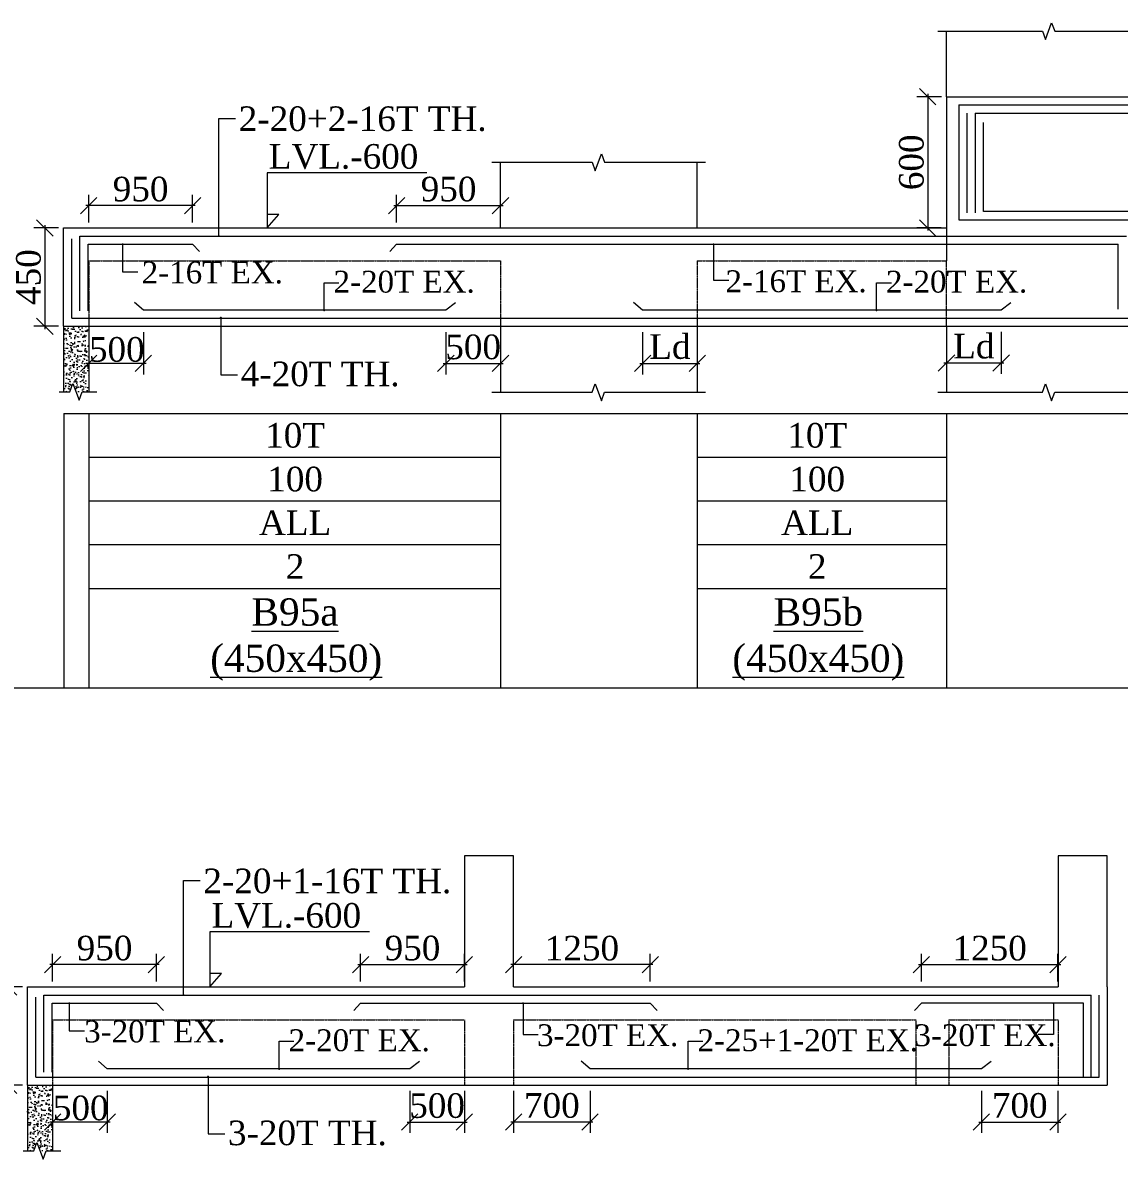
# Model space of a CAD drawing. Header units: millimetres. Extents: x 9781889 to 10654170, y -7832723 to -7608561.
# Drawn here: x 10284095 to 10294126, y -7791987 to -7781590 of the extents above; entities that cross this region are included whole.
import ezdxf
from ezdxf.enums import TextEntityAlignment as Align

# ---------------------------------------------------------------- set-up
doc = ezdxf.new("R2010")
doc.units = ezdxf.units.MM
doc.header["$LTSCALE"] = 10
doc.header["$PDMODE"] = 3
doc.linetypes.add('HIDDEN', pattern=[0.375, 0.25, -0.125])
for name, color, linetype, lineweight in [('LVL', 3, 'Continuous', 0), ('S-CUT OUT LINE', 9, 'Continuous', 0), ('S-DIM L.S.', 7, 'Continuous', 0), ('S-HATCH', 8, 'Continuous', 0), ('S-L.S.SECTION', 5, 'Continuous', 0), ('S-L.S.SLAB LINE', 252, 'HIDDEN', 0), ('S-L.S.STEEL', 1, 'Continuous', 9), ('S-SECTION MARK', 7, 'Continuous', 0), ('S-SHEET', 251, 'Continuous', 0), ('S-TEXT', 7, 'Continuous', 0), ('S-TEXT L.S. BEAM NO.', 30, 'Continuous', 0), ('S-TEXT. L.S.', 7, 'Continuous', 0)]:
    doc.layers.add(name, color=color, linetype=linetype, lineweight=lineweight)
doc.styles.add('135', font='arial.ttf', dxfattribs={"width": 0.8, "height": 135})
doc.styles.get("Standard").update_dxf_attribs({"font": 'arial.ttf'})
doc.styles.add('TEXT', font='times.ttf')
doc.dimstyles.new('75', dxfattribs={"dimtxt": 135, "dimasz": 90, "dimexe": 0.1, "dimexo": 0.03, "dimgap": 0.09, "dimtad": 1, "dimdec": 0, "dimzin": 0, "dimdsep": 46, "dimtxsty": '135', "dimblk": 'ARCHTICK', "dimcen": 0.09, "dimclrd": 256, "dimclre": 256, "dimclrt": 256, "dimadec": 0, "dimazin": 0, "dimtfac": 1, "dimtdec": 0, "dimtofl": 0, "dimtmove": 1, "dimatfit": 3, "dimldrblk": 'DOTSMALL', "dimfxl": 1, "dimtolj": 1, "dimtzin": 0, "dimlwd": -1, "dimlwe": -1, "dimarcsym": 0})
doc.dimstyles.new('SETU_1', dxfattribs={"dimtxt": 200, "dimasz": 150, "dimexe": 100, "dimexo": 50, "dimgap": 35, "dimtad": 1, "dimdec": 0, "dimzin": 0, "dimdsep": 46, "dimtxsty": 'Standard', "dimblk": 'OBLIQUE', "dimcen": 150, "dimdle": 25, "dimclrd": 256, "dimclre": 7, "dimclrt": 256, "dimadec": 0, "dimazin": 0, "dimtfac": 1, "dimtdec": 0, "dimtofl": 0, "dimtmove": 1, "dimatfit": 3, "dimfxl": 1, "dimtolj": 1, "dimtzin": 0, "dimlwd": -1, "dimlwe": 5, "dimarcsym": 1})

# ---------------------------------------------------------------- blocks, each defined once
blk = doc.blocks.new('_ArchTick')
at = {"color": 0, "linetype": 'ByBlock', "const_width": 0.15}
blk.add_lwpolyline([(-0.5, -0.5), (0.5, 0.5)], dxfattribs=at)
blk = doc.blocks.new('_Oblique')
at = {"color": 0, "linetype": 'ByBlock', "lineweight": -2}
blk.add_line((-0.5, -0.5), (0.5, 0.5), dxfattribs=at)
blk = doc.blocks.new('*D732')
at = {"layer": 'Defpoints', "color": 0, "transparency": 16777216}
for p in [(10284698, -7783263), (10284698, -7783467, 0), (10285648, -7783467, 0)]:
    blk.add_point(p, dxfattribs=at)
at = {"layer": 'S-DIM L.S.', "color": 7, "lineweight": 5, "transparency": 16777216}
for p, q in [((10284698, -7783417), (10284698, -7783163)), ((10285648, -7783417), (10285648, -7783163))]:
    blk.add_line(p, q, dxfattribs=at)
at = {"layer": 'S-DIM L.S.', "transparency": 16777216}
blk.add_line((10285673, -7783263), (10284673, -7783263), dxfattribs=at)
at = {"layer": 'S-DIM L.S.', "transparency": 16777216, "xscale": 150, "yscale": 150, "zscale": 150, "rotation": 180}
blk.add_blockref('_Oblique', (10284698, -7783263), dxfattribs=at)
at = {"layer": 'S-DIM L.S.', "transparency": 16777216, "xscale": 150, "yscale": 150, "zscale": 150}
blk.add_blockref('_Oblique', (10285648, -7783263), dxfattribs=at)
at = {"layer": 'S-DIM L.S.', "transparency": 16777216, "insert": (10285173, -7783113), "char_height": 225, "attachment_point": 5, "style": 'TEXT'}
blk.add_mtext('\\A1;950', dxfattribs=at)
blk = doc.blocks.new('*D733')
at = {"layer": 'Defpoints', "color": 0, "transparency": 16777216}
for p in [(10284472, -7783467), (10284297, -7784367), (10284472, -7784367)]:
    blk.add_point(p, dxfattribs=at)
at = {"layer": 'S-DIM L.S.', "color": 7, "lineweight": 5, "transparency": 16777216}
for p, q in [((10284422, -7783467), (10284197, -7783467)), ((10284422, -7784367), (10284197, -7784367))]:
    blk.add_line(p, q, dxfattribs=at)
at = {"layer": 'S-DIM L.S.', "transparency": 16777216}
blk.add_line((10284297, -7783442), (10284297, -7784392), dxfattribs=at)
at = {"layer": 'S-DIM L.S.', "transparency": 16777216, "xscale": 150, "yscale": 150, "zscale": 150}
for p, rotation in [((10284297, -7783467), 90), ((10284297, -7784367), 270)]:
    blk.add_blockref('_Oblique', p, dxfattribs=dict(at, rotation=rotation))
at = {"layer": 'S-DIM L.S.', "transparency": 16777216, "insert": (10284148, -7783917), "char_height": 225, "attachment_point": 5, "rotation": 90, "style": 'TEXT'}
blk.add_mtext('\\A1;450', dxfattribs=at)
blk = doc.blocks.new('*D734')
at = {"layer": 'Defpoints', "color": 0, "transparency": 16777216}
for p in [(10288465, -7783263), (10287515, -7783467, 0), (10288465, -7783467, 0)]:
    blk.add_point(p, dxfattribs=at)
at = {"layer": 'S-DIM L.S.', "color": 7, "lineweight": 5, "transparency": 16777216}
for p, q in [((10287515, -7783417), (10287515, -7783163)), ((10288465, -7783417), (10288465, -7783163))]:
    blk.add_line(p, q, dxfattribs=at)
at = {"layer": 'S-DIM L.S.', "transparency": 16777216}
blk.add_line((10287490, -7783263), (10288490, -7783263), dxfattribs=at)
at = {"layer": 'S-DIM L.S.', "transparency": 16777216, "xscale": 150, "yscale": 150, "zscale": 150, "rotation": 180}
blk.add_blockref('_Oblique', (10287515, -7783263), dxfattribs=at)
at = {"layer": 'S-DIM L.S.', "transparency": 16777216, "xscale": 150, "yscale": 150, "zscale": 150}
blk.add_blockref('_Oblique', (10288465, -7783263), dxfattribs=at)
at = {"layer": 'S-DIM L.S.', "transparency": 16777216, "insert": (10287990, -7783113), "char_height": 225, "attachment_point": 5, "style": 'TEXT'}
blk.add_mtext('\\A1;950', dxfattribs=at)
blk = doc.blocks.new('*D747')
at = {"layer": 'Defpoints', "color": 0, "transparency": 16777216}
for p in [(10284368, -7790206), (10284368, -7790410, 0), (10285318, -7790410, 0)]:
    blk.add_point(p, dxfattribs=at)
at = {"layer": 'S-DIM L.S.', "color": 7, "lineweight": 5, "transparency": 16777216}
for p, q in [((10284368, -7790360), (10284368, -7790106)), ((10285318, -7790360), (10285318, -7790106))]:
    blk.add_line(p, q, dxfattribs=at)
at = {"layer": 'S-DIM L.S.', "transparency": 16777216}
blk.add_line((10285343, -7790206), (10284343, -7790206), dxfattribs=at)
at = {"layer": 'S-DIM L.S.', "transparency": 16777216, "xscale": 150, "yscale": 150, "zscale": 150, "rotation": 180}
blk.add_blockref('_Oblique', (10284368, -7790206), dxfattribs=at)
at = {"layer": 'S-DIM L.S.', "transparency": 16777216, "xscale": 150, "yscale": 150, "zscale": 150}
blk.add_blockref('_Oblique', (10285318, -7790206), dxfattribs=at)
at = {"layer": 'S-DIM L.S.', "transparency": 16777216, "insert": (10284843, -7790056), "char_height": 225, "attachment_point": 5, "style": 'TEXT'}
blk.add_mtext('\\A1;950', dxfattribs=at)
blk = doc.blocks.new('*D748')
at = {"layer": 'Defpoints', "color": 0, "transparency": 16777216}
for p in [(10284142, -7790410), (10283967, -7791310), (10284142, -7791310)]:
    blk.add_point(p, dxfattribs=at)
at = {"layer": 'S-DIM L.S.', "color": 7, "lineweight": 5, "transparency": 16777216}
for p, q in [((10284092, -7790410), (10283867, -7790410)), ((10284092, -7791310), (10283867, -7791310))]:
    blk.add_line(p, q, dxfattribs=at)
at = {"layer": 'S-DIM L.S.', "transparency": 16777216}
blk.add_line((10283967, -7790385), (10283967, -7791335), dxfattribs=at)
at = {"layer": 'S-DIM L.S.', "transparency": 16777216, "xscale": 150, "yscale": 150, "zscale": 150}
for p, rotation in [((10283967, -7790410), 90), ((10283967, -7791310), 270)]:
    blk.add_blockref('_Oblique', p, dxfattribs=dict(at, rotation=rotation))
at = {"layer": 'S-DIM L.S.', "transparency": 16777216, "insert": (10283818, -7790860), "char_height": 225, "attachment_point": 5, "rotation": 90, "style": 'TEXT'}
blk.add_mtext('\\A1;450', dxfattribs=at)
blk = doc.blocks.new('*D749')
at = {"layer": 'Defpoints', "color": 0, "transparency": 16777216}
for p in [(10288135, -7790206), (10287185, -7790410, 0), (10288135, -7790410, 0)]:
    blk.add_point(p, dxfattribs=at)
at = {"layer": 'S-DIM L.S.', "color": 7, "lineweight": 5, "transparency": 16777216}
for p, q in [((10287185, -7790360), (10287185, -7790106)), ((10288135, -7790360), (10288135, -7790106))]:
    blk.add_line(p, q, dxfattribs=at)
at = {"layer": 'S-DIM L.S.', "transparency": 16777216}
blk.add_line((10287160, -7790206), (10288160, -7790206), dxfattribs=at)
at = {"layer": 'S-DIM L.S.', "transparency": 16777216, "xscale": 150, "yscale": 150, "zscale": 150, "rotation": 180}
blk.add_blockref('_Oblique', (10287185, -7790206), dxfattribs=at)
at = {"layer": 'S-DIM L.S.', "transparency": 16777216, "xscale": 150, "yscale": 150, "zscale": 150}
blk.add_blockref('_Oblique', (10288135, -7790206), dxfattribs=at)
at = {"layer": 'S-DIM L.S.', "transparency": 16777216, "insert": (10287660, -7790056), "char_height": 225, "attachment_point": 5, "style": 'TEXT'}
blk.add_mtext('\\A1;950', dxfattribs=at)
blk = doc.blocks.new('*D1672')
at = {"layer": 'Defpoints', "color": 0, "transparency": 16777216}
for p in [(10288585, -7790206), (10288585, -7790410, 0), (10289835, -7790410, 0)]:
    blk.add_point(p, dxfattribs=at)
at = {"layer": 'S-DIM L.S.', "color": 7, "lineweight": 5, "transparency": 16777216}
for p, q in [((10288585, -7790360), (10288585, -7790106)), ((10289835, -7790360), (10289835, -7790106))]:
    blk.add_line(p, q, dxfattribs=at)
at = {"layer": 'S-DIM L.S.', "transparency": 16777216}
blk.add_line((10289860, -7790206), (10288560, -7790206), dxfattribs=at)
at = {"layer": 'S-DIM L.S.', "transparency": 16777216, "xscale": 150, "yscale": 150, "zscale": 150, "rotation": 180}
blk.add_blockref('_Oblique', (10288585, -7790206), dxfattribs=at)
at = {"layer": 'S-DIM L.S.', "transparency": 16777216, "xscale": 150, "yscale": 150, "zscale": 150}
blk.add_blockref('_Oblique', (10289835, -7790206), dxfattribs=at)
at = {"layer": 'S-DIM L.S.', "transparency": 16777216, "insert": (10289210, -7790057), "char_height": 225, "attachment_point": 5, "style": 'TEXT'}
blk.add_mtext('\\A1;1250', dxfattribs=at)
blk = doc.blocks.new('*D1673')
at = {"layer": 'Defpoints', "color": 0, "transparency": 16777216}
for p in [(10293565, -7790206), (10292315, -7790410, 0), (10293565, -7790410, 0)]:
    blk.add_point(p, dxfattribs=at)
at = {"layer": 'S-DIM L.S.', "color": 7, "lineweight": 5, "transparency": 16777216}
for p, q in [((10292315, -7790360), (10292315, -7790106)), ((10293565, -7790360), (10293565, -7790106))]:
    blk.add_line(p, q, dxfattribs=at)
at = {"layer": 'S-DIM L.S.', "transparency": 16777216}
blk.add_line((10292290, -7790206), (10293590, -7790206), dxfattribs=at)
at = {"layer": 'S-DIM L.S.', "transparency": 16777216, "xscale": 150, "yscale": 150, "zscale": 150, "rotation": 180}
blk.add_blockref('_Oblique', (10292315, -7790206), dxfattribs=at)
at = {"layer": 'S-DIM L.S.', "transparency": 16777216, "xscale": 150, "yscale": 150, "zscale": 150}
blk.add_blockref('_Oblique', (10293565, -7790206), dxfattribs=at)
at = {"layer": 'S-DIM L.S.', "transparency": 16777216, "insert": (10292940, -7790057), "char_height": 225, "attachment_point": 5, "style": 'TEXT'}
blk.add_mtext('\\A1;1250', dxfattribs=at)
blk = doc.blocks.new('*D1686')
at = {"layer": 'Defpoints', "color": 0, "transparency": 16777216}
for p in [(10287965, -7784371, 0), (10288465, -7784371, 0), (10288465, -7784707)]:
    blk.add_point(p, dxfattribs=at)
at = {"layer": 'S-DIM L.S.', "color": 7, "lineweight": 5, "transparency": 16777216}
for p, q in [((10287965, -7784421), (10287965, -7784807)), ((10288465, -7784421), (10288465, -7784807))]:
    blk.add_line(p, q, dxfattribs=at)
at = {"layer": 'S-DIM L.S.', "transparency": 16777216}
blk.add_line((10287940, -7784707), (10288490, -7784707), dxfattribs=at)
at = {"layer": 'S-DIM L.S.', "transparency": 16777216, "xscale": 150, "yscale": 150, "zscale": 150, "rotation": 180}
blk.add_blockref('_Oblique', (10287965, -7784707), dxfattribs=at)
at = {"layer": 'S-DIM L.S.', "transparency": 16777216, "xscale": 150, "yscale": 150, "zscale": 150}
blk.add_blockref('_Oblique', (10288465, -7784707), dxfattribs=at)
at = {"layer": 'S-DIM L.S.', "transparency": 16777216, "insert": (10288215, -7784557), "char_height": 225, "attachment_point": 5, "style": 'TEXT'}
blk.add_mtext('\\A1;500', dxfattribs=at)
blk = doc.blocks.new('*D1687')
at = {"layer": 'Defpoints', "color": 0, "transparency": 16777216}
for p in [(10284698, -7784371, 0), (10285198, -7784371, 0), (10284698, -7784707)]:
    blk.add_point(p, dxfattribs=at)
at = {"layer": 'S-DIM L.S.', "color": 7, "lineweight": 5, "transparency": 16777216}
for p, q in [((10284698, -7784421), (10284698, -7784807)), ((10285198, -7784421), (10285198, -7784807))]:
    blk.add_line(p, q, dxfattribs=at)
at = {"layer": 'S-DIM L.S.', "transparency": 16777216}
blk.add_line((10285223, -7784707), (10284673, -7784707), dxfattribs=at)
at = {"layer": 'S-DIM L.S.', "transparency": 16777216, "xscale": 150, "yscale": 150, "zscale": 150, "rotation": 180}
blk.add_blockref('_Oblique', (10284698, -7784707), dxfattribs=at)
at = {"layer": 'S-DIM L.S.', "transparency": 16777216, "xscale": 150, "yscale": 150, "zscale": 150}
blk.add_blockref('_Oblique', (10285198, -7784707), dxfattribs=at)
at = {"layer": 'S-DIM L.S.', "transparency": 16777216, "insert": (10284955, -7784580), "char_height": 225, "attachment_point": 5, "style": 'TEXT'}
blk.add_mtext('\\A1;500', dxfattribs=at)
blk = doc.blocks.new('*D1688')
at = {"layer": 'Defpoints', "color": 0, "transparency": 16777216}
for p in [(10289765, -7784371, 0), (10290265, -7784371, 0), (10290265, -7784707)]:
    blk.add_point(p, dxfattribs=at)
at = {"layer": 'S-DIM L.S.', "color": 7, "lineweight": 5, "transparency": 16777216}
for p, q in [((10289765, -7784421), (10289765, -7784807)), ((10290265, -7784421), (10290265, -7784807))]:
    blk.add_line(p, q, dxfattribs=at)
at = {"layer": 'S-DIM L.S.', "transparency": 16777216}
blk.add_line((10289740, -7784707), (10290290, -7784707), dxfattribs=at)
at = {"layer": 'S-DIM L.S.', "transparency": 16777216, "xscale": 150, "yscale": 150, "zscale": 150, "rotation": 180}
blk.add_blockref('_Oblique', (10289765, -7784707), dxfattribs=at)
at = {"layer": 'S-DIM L.S.', "transparency": 16777216, "xscale": 150, "yscale": 150, "zscale": 150}
blk.add_blockref('_Oblique', (10290265, -7784707), dxfattribs=at)
at = {"layer": 'S-DIM L.S.', "transparency": 16777216, "insert": (10290015, -7784554), "char_height": 225, "attachment_point": 5, "style": 'TEXT'}
blk.add_mtext('\\A1;Ld', dxfattribs=at)
blk = doc.blocks.new('*D1689')
at = {"layer": 'Defpoints', "color": 0, "transparency": 16777216}
for p in [(10292545, -7784367, 0), (10293045, -7784367, 0), (10292545, -7784703)]:
    blk.add_point(p, dxfattribs=at)
at = {"layer": 'S-DIM L.S.', "color": 7, "lineweight": 5, "transparency": 16777216}
for p, q in [((10292545, -7784417), (10292545, -7784803)), ((10293045, -7784417), (10293045, -7784803))]:
    blk.add_line(p, q, dxfattribs=at)
at = {"layer": 'S-DIM L.S.', "transparency": 16777216}
blk.add_line((10293070, -7784703), (10292520, -7784703), dxfattribs=at)
at = {"layer": 'S-DIM L.S.', "transparency": 16777216, "xscale": 150, "yscale": 150, "zscale": 150, "rotation": 180}
blk.add_blockref('_Oblique', (10292545, -7784703), dxfattribs=at)
at = {"layer": 'S-DIM L.S.', "transparency": 16777216, "xscale": 150, "yscale": 150, "zscale": 150}
blk.add_blockref('_Oblique', (10293045, -7784703), dxfattribs=at)
at = {"layer": 'S-DIM L.S.', "transparency": 16777216, "insert": (10292795, -7784550), "char_height": 225, "attachment_point": 5, "style": 'TEXT'}
blk.add_mtext('\\A1;Ld', dxfattribs=at)
blk = doc.blocks.new('*D1690')
at = {"layer": 'Defpoints', "color": 0, "transparency": 16777216}
for p in [(10292865, -7791310, 0), (10293565, -7791310, 0), (10293565, -7791646)]:
    blk.add_point(p, dxfattribs=at)
at = {"layer": 'S-DIM L.S.', "color": 7, "lineweight": 5, "transparency": 16777216}
for p, q in [((10292865, -7791360), (10292865, -7791746)), ((10293565, -7791360), (10293565, -7791746))]:
    blk.add_line(p, q, dxfattribs=at)
at = {"layer": 'S-DIM L.S.', "transparency": 16777216}
blk.add_line((10292840, -7791646), (10293590, -7791646), dxfattribs=at)
at = {"layer": 'S-DIM L.S.', "transparency": 16777216, "xscale": 150, "yscale": 150, "zscale": 150, "rotation": 180}
blk.add_blockref('_Oblique', (10292865, -7791646), dxfattribs=at)
at = {"layer": 'S-DIM L.S.', "transparency": 16777216, "xscale": 150, "yscale": 150, "zscale": 150}
blk.add_blockref('_Oblique', (10293565, -7791646), dxfattribs=at)
at = {"layer": 'S-DIM L.S.', "transparency": 16777216, "insert": (10293215, -7791496), "char_height": 225, "attachment_point": 5, "style": 'TEXT'}
blk.add_mtext('\\A1;700', dxfattribs=at)
blk = doc.blocks.new('*D1691')
at = {"layer": 'Defpoints', "color": 0, "transparency": 16777216}
for p in [(10288585, -7791310, 0), (10289285, -7791310, 0), (10288585, -7791646)]:
    blk.add_point(p, dxfattribs=at)
at = {"layer": 'S-DIM L.S.', "color": 7, "lineweight": 5, "transparency": 16777216}
for p, q in [((10288585, -7791360), (10288585, -7791746)), ((10289285, -7791360), (10289285, -7791746))]:
    blk.add_line(p, q, dxfattribs=at)
at = {"layer": 'S-DIM L.S.', "transparency": 16777216}
blk.add_line((10289310, -7791646), (10288560, -7791646), dxfattribs=at)
at = {"layer": 'S-DIM L.S.', "transparency": 16777216, "xscale": 150, "yscale": 150, "zscale": 150, "rotation": 180}
blk.add_blockref('_Oblique', (10288585, -7791646), dxfattribs=at)
at = {"layer": 'S-DIM L.S.', "transparency": 16777216, "xscale": 150, "yscale": 150, "zscale": 150}
blk.add_blockref('_Oblique', (10289285, -7791646), dxfattribs=at)
at = {"layer": 'S-DIM L.S.', "transparency": 16777216, "insert": (10288935, -7791496), "char_height": 225, "attachment_point": 5, "style": 'TEXT'}
blk.add_mtext('\\A1;700', dxfattribs=at)
blk = doc.blocks.new('*D1692')
at = {"layer": 'Defpoints', "color": 0, "transparency": 16777216}
for p in [(10287635, -7791310, 0), (10288135, -7791310, 0), (10288135, -7791646)]:
    blk.add_point(p, dxfattribs=at)
at = {"layer": 'S-DIM L.S.', "color": 7, "lineweight": 5, "transparency": 16777216}
for p, q in [((10287635, -7791360), (10287635, -7791746)), ((10288135, -7791360), (10288135, -7791746))]:
    blk.add_line(p, q, dxfattribs=at)
at = {"layer": 'S-DIM L.S.', "transparency": 16777216}
blk.add_line((10287610, -7791646), (10288160, -7791646), dxfattribs=at)
at = {"layer": 'S-DIM L.S.', "transparency": 16777216, "xscale": 150, "yscale": 150, "zscale": 150, "rotation": 180}
blk.add_blockref('_Oblique', (10287635, -7791646), dxfattribs=at)
at = {"layer": 'S-DIM L.S.', "transparency": 16777216, "xscale": 150, "yscale": 150, "zscale": 150}
blk.add_blockref('_Oblique', (10288135, -7791646), dxfattribs=at)
at = {"layer": 'S-DIM L.S.', "transparency": 16777216, "insert": (10287885, -7791497), "char_height": 225, "attachment_point": 5, "style": 'TEXT'}
blk.add_mtext('\\A1;500', dxfattribs=at)
blk = doc.blocks.new('*D1693')
at = {"layer": 'Defpoints', "color": 0, "transparency": 16777216}
for p in [(10284368, -7791310, 0), (10284868, -7791310, 0), (10284368, -7791646)]:
    blk.add_point(p, dxfattribs=at)
at = {"layer": 'S-DIM L.S.', "color": 7, "lineweight": 5, "transparency": 16777216}
for p, q in [((10284368, -7791360), (10284368, -7791746)), ((10284868, -7791360), (10284868, -7791746))]:
    blk.add_line(p, q, dxfattribs=at)
at = {"layer": 'S-DIM L.S.', "transparency": 16777216}
blk.add_line((10284893, -7791646), (10284343, -7791646), dxfattribs=at)
at = {"layer": 'S-DIM L.S.', "transparency": 16777216, "xscale": 150, "yscale": 150, "zscale": 150, "rotation": 180}
blk.add_blockref('_Oblique', (10284368, -7791646), dxfattribs=at)
at = {"layer": 'S-DIM L.S.', "transparency": 16777216, "xscale": 150, "yscale": 150, "zscale": 150}
blk.add_blockref('_Oblique', (10284868, -7791646), dxfattribs=at)
at = {"layer": 'S-DIM L.S.', "transparency": 16777216, "insert": (10284625, -7791519), "char_height": 225, "attachment_point": 5, "style": 'TEXT'}
blk.add_mtext('\\A1;500', dxfattribs=at)
blk = doc.blocks.new('*D1694')
at = {"layer": 'Defpoints', "color": 0, "transparency": 16777216}
for p in [(10292549, -7782267), (10292374, -7783467), (10292545, -7783467, 0)]:
    blk.add_point(p, dxfattribs=at)
at = {"layer": 'S-DIM L.S.', "transparency": 16777216}
blk.add_line((10292374, -7782242), (10292374, -7783492), dxfattribs=at)
at = {"layer": 'S-DIM L.S.', "color": 7, "lineweight": 5, "transparency": 16777216}
for p, q in [((10292499, -7782267), (10292274, -7782267)), ((10292495, -7783467), (10292274, -7783467))]:
    blk.add_line(p, q, dxfattribs=at)
at = {"layer": 'S-DIM L.S.', "transparency": 16777216, "xscale": 150, "yscale": 150, "zscale": 150}
for p, rotation in [((10292374, -7782267), 90), ((10292374, -7783467), 270)]:
    blk.add_blockref('_Oblique', p, dxfattribs=dict(at, rotation=rotation))
at = {"layer": 'S-DIM L.S.', "transparency": 16777216, "insert": (10292225, -7782867), "char_height": 225, "attachment_point": 5, "rotation": 90, "style": 'TEXT'}
blk.add_mtext('\\A1;600', dxfattribs=at)

msp = doc.modelspace()

# ---------------------------------------------------------------- hatches: boundary and pattern name
at = {"layer": 'S-HATCH'}
h = msp.add_hatch(dxfattribs=at)
h.set_pattern_fill('AR-CONC', color=256, scale=0.5)
h.set_pattern_definition([(50, (490739.735, -55749.89), (91.0923345, -7.96954277), [9.525, -104.775]), (355, (490739.74, -55749.89), (-17.6217107, 95.5284226), [7.62, -83.8202921]), (100.4514447, (490747.33, -55750.55), (73.47062355, 87.55887596), [8.0950044, -89.0451223]), (46.1842, (490739.74, -55724.49), (135.5395204, -21.021164), [14.2875, -157.1625]), (96.6355576, (490751.03, -55726.24), (118.702067, 123.7130623), [12.1425116, -133.5678041]), (351.1841512, (490739.74, -55724.49), (118.702067, 123.7130623), [11.4299835, -125.729866]), (21, (490752.435, -55730.84), (75.80719563, -51.1325991), [9.525, -104.775]), (326, (490752.44, -55730.84), (30.9010142, 92.09398306), [7.62, -83.82]), (71.451445, (490758.75, -55735.1), (106.70820964, 40.96138444), [8.0950044, -89.0449688]), (37.5, (490739.735, -55749.89), (1.544301625, 42.27751944), [0, -82.804, 0, -85.09, 0, -84.1375]), (7.5, (490739.735, -55749.89), (33.40983126, 50.09028741), [0, -48.514, 0, -80.899, 0, -32.0675]), (327.5, (490711.414, -55749.89), (67.79529758, -2.864372), [0, -31.75, 0, -99.06, 0, -131.445]), (317.5, (490698.714, -55749.89), (74.0645907, 12.71324552), [0, -41.275, 0, -65.786, 0, -93.345])])
h.paths.add_polyline_path([(10284698, -7784967), (10284582.2, -7784967), (10284554.3, -7784890.2), (10284526.3, -7784967), (10284468, -7784967), (10284468, -7784367), (10284698, -7784367)])
h = msp.add_hatch(dxfattribs=at)
h.set_pattern_fill('AR-CONC', color=256, scale=0.5)
h.set_pattern_definition([(50, (490409.95, -62692.76), (91.0923345, -7.96954277), [9.525, -104.775]), (355, (490409.95, -62692.76), (-17.6217107, 95.5284226), [7.62, -83.8202921]), (100.4514447, (490417.54, -62693.43), (73.47062355, 87.55887596), [8.0950044, -89.0451223]), (46.1842, (490409.95, -62667.36), (135.5395204, -21.021164), [14.2875, -157.1625]), (96.6355576, (490421.25, -62669.11), (118.702067, 123.7130623), [12.1425116, -133.5678041]), (351.1841512, (490409.95, -62667.36), (118.702067, 123.7130623), [11.4299835, -125.729866]), (21, (490422.65, -62673.71), (75.80719563, -51.1325991), [9.525, -104.775]), (326, (490422.65, -62673.71), (30.9010142, 92.09398306), [7.62, -83.82]), (71.451445, (490428.97, -62677.97), (106.70820964, 40.96138444), [8.0950044, -89.0449688]), (37.5, (490409.95, -62692.762), (1.544301625, 42.27751944), [0, -82.804, 0, -85.09, 0, -84.1375]), (7.5, (490409.95, -62692.76), (33.40983126, 50.09028741), [0, -48.514, 0, -80.899, 0, -32.0675]), (327.5, (490381.63, -62692.76), (67.79529758, -2.864372), [0, -31.75, 0, -99.06, 0, -131.445]), (317.5, (490368.93, -62692.76), (74.0645907, 12.71324552), [0, -41.275, 0, -65.786, 0, -93.345])])
h.paths.add_polyline_path([(10284368.2, -7791909.9), (10284252.4, -7791909.9), (10284224.5, -7791833), (10284196.5, -7791909.9), (10284138.2, -7791909.9), (10284138.2, -7791309.9), (10284368.2, -7791309.9)])

# ---------------------------------------------------------------- linework, layer by layer
at = {"layer": 'LVL', "linetype": 'Continuous', "elevation": 0}
for points in [[(10287790.7, -7782963.6), (10286329.5, -7782963.6), (10286329.5, -7783467), (10286437.6, -7783344.9), (10286329.5, -7783344.9)], [(10287267.3, -7789906.5), (10285806.1, -7789906.5), (10285806.1, -7790409.9), (10285914.3, -7790287.8), (10285806.1, -7790287.8)]]:
    msp.add_lwpolyline(points, dxfattribs=at)
at = {"layer": 'S-CUT OUT LINE', "color": 5, "elevation": 0}
for points in [[(10292466.8, -7781667), (10293422.9, -7781667), (10293450.9, -7781743.9), (10293506.8, -7781590.2), (10293534.8, -7781667), (10294422, -7781667)], [(10288386.7, -7782867), (10289304.2, -7782867), (10289332.2, -7782943.9), (10289388.1, -7782790.2), (10289416.1, -7782867), (10290340, -7782867)], [(10288386.7, -7784970.8), (10289304.2, -7784970.8), (10289332.2, -7784894), (10289388.1, -7785047.7), (10289416.1, -7784970.8), (10290340, -7784970.8)], [(10292466.8, -7784970.8), (10293422.9, -7784970.8), (10293450.9, -7784894), (10293506.8, -7785047.7), (10293534.8, -7784970.8), (10294420, -7784970.8)]]:
    msp.add_lwpolyline(points, dxfattribs=at)
at = {"layer": 'S-CUT OUT LINE', "color": 1, "elevation": 0}
for points in [[(10284428.6, -7784967), (10284526.3, -7784967), (10284554.3, -7784890.2), (10284610.2, -7785043.9), (10284638.2, -7784967), (10284773, -7784967)], [(10284098.8, -7791909.9), (10284196.5, -7791909.9), (10284224.5, -7791833), (10284280.4, -7791986.7), (10284308.4, -7791909.9), (10284443.2, -7791909.9)]]:
    msp.add_lwpolyline(points, dxfattribs=at)
at = {"layer": 'S-L.S.SECTION'}
for p, q in [((10292545.1, -7782267, 0), (10292545.1, -7781667, 0)), ((10292545.1, -7782267, 0), (10292545.1, -7783467, 0)), ((10292545.1, -7782267, 0), (10306150, -7782267, 0)), ((10288465, -7783467, 0), (10288465, -7782867, 0)), ((10290265, -7783467, 0), (10290265, -7782867, 0)), ((10284468, -7783467, 0), (10292545.1, -7783467, 0)), ((10284468, -7784367, 0), (10284468, -7783467, 0)), ((10284468, -7784367, 0), (10284468, -7783467, 0)), ((10292545.1, -7783467, 0), (10292545.1, -7783767, 0)), ((10284472.1, -7784367, 0), (10294345, -7784367, 0)), ((10288465, -7784370.8, 0), (10288465, -7784970.8, 0)), ((10290265, -7784367, 0), (10290265, -7784970.8, 0)), ((10292545.1, -7784367, 0), (10292545.1, -7784970.8, 0)), ((10284138.2, -7790409.9, 0), (10288135.3, -7790409.9, 0)), ((10284138.2, -7791309.9, 0), (10284138.2, -7790409.9, 0)), ((10284138.2, -7791309.9, 0), (10284138.2, -7790409.9, 0)), ((10288585.3, -7790409.9, 0), (10293565.3, -7790409.9, 0)), ((10294015.3, -7790409.9, 0), (10294015.3, -7791309.9, 0)), ((10284142.3, -7791309.9, 0), (10294015.3, -7791309.9, 0))]:
    msp.add_line(p, q, dxfattribs=at)
at = {"layer": 'S-L.S.SECTION', "color": 1}
for p, q in [((10284468, -7784367, 0), (10284468, -7784967, 0)), ((10284698, -7784367, 0), (10284698, -7784967, 0)), ((10284138.2, -7791309.9, 0), (10284138.2, -7791909.9, 0)), ((10284368.2, -7791309.9, 0), (10284368.2, -7791909.9, 0))]:
    msp.add_line(p, q, dxfattribs=at)
at = {"layer": 'S-L.S.SECTION', "elevation": 0}
for points in [[(10288585.3, -7790409.9), (10288585.3, -7789209.9), (10288135.3, -7789209.9), (10288135.3, -7790409.9)], [(10294015.3, -7790409.9), (10294015.3, -7789209.9), (10293565.3, -7789209.9), (10293565.3, -7790409.9)]]:
    msp.add_lwpolyline(points, dxfattribs=at)
at = {"layer": 'S-L.S.SLAB LINE', "ltscale": 0.3}
for p, q in [((10284698, -7783767, 0), (10288465, -7783767, 0)), ((10284698, -7783767, 0), (10284698, -7784367, 0)), ((10284698, -7783767, 0), (10284698, -7784367, 0)), ((10284698, -7783767, 0), (10284698, -7784367, 0)), ((10288465, -7783767, 0), (10288465, -7784367, 0)), ((10290265.1, -7783767, 0), (10290265.1, -7784367, 0)), ((10290265.1, -7783767, 0), (10292545.1, -7783767, 0)), ((10292545.1, -7784367, 0), (10292545.1, -7783767, 0)), ((10284368.2, -7790709.9, 0), (10288135.2, -7790709.9, 0)), ((10284368.2, -7790709.9, 0), (10284368.2, -7791309.9, 0)), ((10284368.2, -7790709.9, 0), (10284368.2, -7791309.9, 0)), ((10284368.2, -7790709.9, 0), (10284368.2, -7791309.9, 0)), ((10288135.2, -7790709.9, 0), (10288135.2, -7791309.9, 0)), ((10288135.2, -7790709.9, 0), (10288135.2, -7791309.9, 0)), ((10288135.2, -7790709.9, 0), (10288135.2, -7791309.9, 0)), ((10288585.2, -7790709.9, 0), (10288585.2, -7791309.9, 0)), ((10288585.2, -7790709.9, 0), (10288585.2, -7791309.9, 0)), ((10288585.2, -7790709.9, 0), (10288585.2, -7791309.9, 0)), ((10288585.2, -7790709.9, 0), (10292265.2, -7790709.9, 0)), ((10292265.2, -7790709.9, 0), (10292265.2, -7791309.9, 0)), ((10292565.2, -7790709.9, 0), (10292565.2, -7791309.9, 0)), ((10292565.2, -7790709.9, 0), (10293565.2, -7790709.9, 0)), ((10293565.2, -7790709.9, 0), (10293565.2, -7791309.9, 0)), ((10293565.2, -7790709.9, 0), (10293565.2, -7791309.9, 0)), ((10293565.2, -7790709.9, 0), (10293565.2, -7791309.9, 0))]:
    msp.add_line(p, q, dxfattribs=at)
at = {"layer": 'S-L.S.STEEL'}
for p, q in [((10292657.2, -7782342, 0), (10306000, -7782342, 0)), ((10292657.2, -7782342, 0), (10292657.2, -7783392, 0)), ((10292732.2, -7782417, 0), (10292732.2, -7783329, 0)), ((10292807.2, -7782417, 0), (10292807.2, -7783329, 0)), ((10292657.2, -7783392, 0), (10306075, -7783392, 0)), ((10284543, -7784292, 0), (10284543, -7783565.6, 0)), ((10284618, -7783542, 0), (10294191.5, -7783542, 0)), ((10284618, -7784225.9, 0), (10284618, -7783542, 0)), ((10284693, -7784225.9, 0), (10284693, -7783617, 0)), ((10287515, -7783617, 0), (10287451.8, -7783683.9, 0)), ((10294116.5, -7784210.9, 0), (10294116.5, -7783617, 0)), ((10284543, -7784292, 0), (10294266.5, -7784292, 0)), ((10284213.2, -7791234.9, 0), (10284213.2, -7790504.6, 0)), ((10284288.2, -7790484.9, 0), (10293869.7, -7790484.9, 0)), ((10284288.2, -7791190.3, 0), (10284288.2, -7790484.9, 0)), ((10284363.2, -7791190.3, 0), (10284363.2, -7790559.9, 0)), ((10287185.2, -7790559.9, 0), (10287122, -7790626.7, 0)), ((10287185.2, -7790559.9, 0), (10289835.2, -7790559.9, 0)), ((10289835.2, -7790559.9, 0), (10289898.4, -7790626.7, 0)), ((10292315.2, -7790559.9, 0), (10292252, -7790626.7, 0)), ((10293797, -7790559.9, 0), (10292315.2, -7790559.9, 0)), ((10293797, -7791234.9, 0), (10293797, -7790559.9, 0)), ((10293869.7, -7791234.9, 0), (10293869.7, -7790484.9, 0)), ((10293942.5, -7791234.9, 0), (10293942.5, -7790484.6, 0)), ((10284213.2, -7791234.9, 0), (10293942.5, -7791234.9, 0))]:
    msp.add_line(p, q, dxfattribs=at)
at = {"layer": 'S-L.S.STEEL', "elevation": 0}
for points in [[(10305855.2, -7783317), (10292882.6, -7783317), (10292882.6, -7782502.5)], [(10288054.3, -7784152.6), (10287964.8, -7784220.8), (10285198.1, -7784220.8), (10285116.1, -7784150.1)], [(10293134.7, -7784152.6), (10293045.2, -7784220.8), (10289764.9, -7784220.8), (10289682.9, -7784150.1)], [(10287724.6, -7791091.7), (10287635.1, -7791159.9), (10284868.4, -7791159.9), (10284786.4, -7791089.2)], [(10292954.6, -7791091.7), (10292865.1, -7791159.9), (10289285.4, -7791159.9), (10289203.4, -7791089.2)]]:
    msp.add_lwpolyline(points, dxfattribs=at)
at = {"layer": 'S-L.S.STEEL'}
for points in [[(10292807.2, -7782417, 0), (10295696.9, -7782417, 0), (10295760.1, -7782483.9, 0)], [(10284693, -7783617, 0), (10285648, -7783617, 0), (10285711.2, -7783683.9, 0)], [(10287515, -7783617, 0), (10294116.5, -7783617, 0)], [(10284363.2, -7790559.9, 0), (10285318.2, -7790559.9, 0), (10285381.4, -7790626.7, 0)]]:
    msp.add_polyline3d(points, dxfattribs=at)
at = {"layer": 'S-SHEET'}
for p, q in [((10284472.1, -7785164.4), (10284472.1, -7787673.7)), ((10284472.1, -7785164.4), (10306150, -7785164.4, 0)), ((10284698, -7785164.4, 0), (10284698, -7787673.7, 0)), ((10288465, -7785164.4, 0), (10288465, -7787673.7, 0)), ((10290265, -7785164.4, 0), (10290265, -7787673.7, 0)), ((10292545, -7785164.4, 0), (10292545, -7787673.7, 0)), ((10284698, -7785564.4, 0), (10288465, -7785564.4, 0)), ((10290265, -7785564.4, 0), (10292545, -7785564.4, 0)), ((10284698, -7785964.4, 0), (10288465, -7785964.4, 0)), ((10290265, -7785964.4, 0), (10292545, -7785964.4, 0)), ((10284698, -7786364.4, 0), (10288465, -7786364.4, 0)), ((10290265, -7786364.4, 0), (10292545, -7786364.4, 0)), ((10284698, -7786764.4, 0), (10288465, -7786764.4, 0)), ((10290265, -7786764.4, 0), (10292545, -7786764.4, 0)), ((10258805, -7787673.7), (10310139.2, -7787673.7)), ((10284472.1, -7787673.7, 0), (10306150, -7787673.7, 0))]:
    msp.add_line(p, q, dxfattribs=at)

# ---------------------------------------------------------------- texts
at = {"layer": 'LVL', "style": 'TEXT'}
for p in [(10286345.2, -7782925.2, 0), (10285821.9, -7789868, 0)]:
    msp.add_text('LVL.-600', height=225, dxfattribs=at).set_placement(p)
at = {"layer": 'S-TEXT', "linetype": 'ByBlock', "style": 'TEXT'}
for s, p in [('10T', (10286586.1, -7785364.4, 0)), ('10T', (10291362.5, -7785364.4, 0)), ('100', (10286586.1, -7785764.4, 0)), ('100', (10291362.5, -7785764.4, 0)), ('ALL', (10286586.1, -7786164.4, 0)), ('ALL', (10291362.5, -7786164.4, 0)), ('2', (10286586.1, -7786564.4, 0)), ('2', (10291362.5, -7786564.4, 0))]:
    msp.add_text(s, height=225, dxfattribs=at).set_placement(p, align=Align.MIDDLE_CENTER)
at = {"layer": 'S-TEXT L.S. BEAM NO.', "color": 145, "linetype": 'ByBlock', "style": 'TEXT'}
for s, p in [('%%UB95a', (10286187.3, -7787105.1, 0)), ('%%UB95b', (10290963.7, -7787105.1, 0)), ('%%U(450x450)', (10285809.9, -7787528.1, 0)), ('%%U(450x450)', (10290586.2, -7787528.1, 0))]:
    msp.add_text(s, height=250, dxfattribs=at).set_placement(p)
at = {"layer": 'S-TEXT. L.S.', "style": 'TEXT'}
for s, height, p in [('2-20+2-16T TH.', 225, (10286070.3, -7782580.4, 0)), ('2-16T EX.', 200, (10285182.7, -7783974.6, 0)), ('2-20T EX.', 200, (10286937.9, -7784058.8, 0)), ('2-16T EX.', 200, (10290523.3, -7784055, 0)), ('2-20T EX.', 200, (10291991.6, -7784058.8, 0)), ('4-20T TH.', 225, (10286088.6, -7784914.9, 0)), ('2-20+1-16T TH.', 225, (10285746.8, -7789552.8, 0)), ('3-20T EX.', 200, (10284656.8, -7790917.4, 0)), ('3-20T EX.', 200, (10288799.3, -7790951.8, 0)), ('3-20T EX.', 200, (10292252, -7790951.8, 0)), ('2-20T EX.', 200, (10286527, -7790997.9, 0)), ('2-25+1-20T EX.', 200, (10290267.4, -7790997.9, 0)), ('3-20T TH.', 225, (10285971.8, -7791857.7, 0))]:
    msp.add_text(s, height=height, dxfattribs=at).set_placement(p)

# ---------------------------------------------------------------- dimensions: what is measured, and where the dimension line sits
at = {"layer": 'S-DIM L.S.', "color": 7}
for base, p1, p2, picture, middle in [((10292374, -7783467, 0), (10292549.2, -7782267, 0), (10292545.1, -7783467, 0), '*D1694', (10292224.6, -7782867, 0)), ((10284297, -7784367, 0), (10284472.1, -7783467, 0), (10284472.1, -7784367, 0), '*D733', (10284147.5, -7783917, 0)), ((10283967.2, -7791309.9, 0), (10284142.3, -7790409.9, 0), (10284142.3, -7791309.9, 0), '*D748', (10283817.7, -7790859.9, 0))]:
    dim = msp.add_linear_dim(base=base, p1=p1, p2=p2, angle=90, dimstyle='SETU_1', override={"dimtxt": 225, "dimlfac": 0.5, "dimtxsty": 'TEXT'}, dxfattribs=at)
    dim.commit()
    dim.dimension.update_dxf_attribs({"geometry": picture, "text_midpoint": middle})
at = {"layer": 'S-DIM L.S.'}
for base, p1, p2, picture, middle in [((10284698, -7783263.2, 0), (10285648, -7783467, 0), (10284698, -7783467, 0), '*D732', (10285173, -7783113.4, 0)), ((10284368.2, -7790206.1, 0), (10285318.2, -7790409.9, 0), (10284368.2, -7790409.9, 0), '*D747', (10284843.2, -7790056.3, 0)), ((10288585.2, -7790206.1, 0), (10289835.2, -7790409.9, 0), (10288585.2, -7790409.9, 0), '*D1672', (10289210.2, -7790056.6, 0)), ((10288585.2, -7791646, 0), (10289285.4, -7791309.9, 0), (10288585.2, -7791309.9, 0), '*D1691', (10288935.3, -7791496.2, 0))]:
    dim = msp.add_linear_dim(base=base, p1=p1, p2=p2, dimstyle='SETU_1', override={"dimtxt": 225, "dimtxsty": 'TEXT'}, dxfattribs=at)
    dim.commit()
    dim.dimension.update_dxf_attribs({"geometry": picture, "text_midpoint": middle})
for base, p1, p2, picture, middle in [((10288465, -7783263.2, 0), (10287515, -7783467, 0), (10288465, -7783467, 0), '*D734', (10287990, -7783113.4, 0)), ((10288135.2, -7790206.1, 0), (10287185.2, -7790409.9, 0), (10288135.2, -7790409.9, 0), '*D749', (10287660.2, -7790056.3, 0)), ((10293565.2, -7790206.1, 0), (10292315.2, -7790409.9, 0), (10293565.2, -7790409.9, 0), '*D1673', (10292940.2, -7790056.6, 0)), ((10293565.2, -7791646, 0), (10292865.1, -7791309.9, 0), (10293565.2, -7791309.9, 0), '*D1690', (10293215.2, -7791496.2, 0))]:
    dim = msp.add_linear_dim(base=base, p1=p1, p2=p2, angle=180, dimstyle='SETU_1', override={"dimtxt": 225, "dimtxsty": 'TEXT'}, dxfattribs=at)
    dim.commit()
    dim.dimension.update_dxf_attribs({"geometry": picture, "text_midpoint": middle})
for base, p1, p2, picture, middle in [((10284698, -7784706.9, 0), (10285198.1, -7784370.8, 0), (10284698, -7784370.8, 0), '*D1687', (10284954.9, -7784729.8, 0)), ((10284368.3, -7791646, 0), (10284868.4, -7791309.9, 0), (10284368.3, -7791309.9, 0), '*D1693', (10284625.2, -7791668.8, 0))]:
    dim = msp.add_linear_dim(base=base, p1=p1, p2=p2, dimstyle='SETU_1', override={"dimtxt": 225, "dimtxsty": 'TEXT'}, dxfattribs=at)
    dim.commit()
    dim.dimension.update_dxf_attribs({"geometry": picture, "text_midpoint": middle, "dimtype": 160})
for base, p1, p2, picture, middle in [((10288465, -7784706.9, 0), (10287964.8, -7784370.8, 0), (10288465, -7784370.8, 0), '*D1686', (10288214.9, -7784706.9, 0)), ((10288135.2, -7791646, 0), (10287635.1, -7791309.9, 0), (10288135.2, -7791309.9, 0), '*D1692', (10287885.2, -7791646, 0))]:
    dim = msp.add_linear_dim(base=base, p1=p1, p2=p2, angle=180, dimstyle='SETU_1', override={"dimtxt": 225, "dimtxsty": 'TEXT'}, dxfattribs=at)
    dim.commit()
    dim.dimension.update_dxf_attribs({"geometry": picture, "text_midpoint": middle, "dimtype": 160})
dim = msp.add_linear_dim(base=(10290265, -7784706.9, 0), p1=(10289764.9, -7784370.8, 0), p2=(10290265, -7784370.8, 0), angle=180, text='Ld', dimstyle='SETU_1', override={"dimtxt": 225, "dimtxsty": 'TEXT'}, dxfattribs=at)
dim.commit()
dim.dimension.update_dxf_attribs({"geometry": '*D1688', "text_midpoint": (10290015, -7784706.9, 0), "dimtype": 160})
dim = msp.add_linear_dim(base=(10292545.1, -7784703.1, 0), p1=(10293045.2, -7784367, 0), p2=(10292545.1, -7784367, 0), text='Ld', dimstyle='SETU_1', override={"dimtxt": 225, "dimtxsty": 'TEXT'}, dxfattribs=at)
dim.commit()
dim.dimension.update_dxf_attribs({"geometry": '*D1689', "text_midpoint": (10292795.1, -7784703.1, 0), "dimtype": 160})

# ---------------------------------------------------------------- leaders
at = {"layer": 'S-SECTION MARK'}
for points in [[(10285888.6, -7783542, 0), (10285888.6, -7782465.3, 0), (10286041.1, -7782465.3, 0)], [(10285008.7, -7783617, 0), (10285008.7, -7783869.4, 0), (10285148.1, -7783869.4, 0)], [(10290413.8, -7783617, 0), (10290413.8, -7783945.5, 0), (10290553.1, -7783945.5, 0)], [(10286851.6, -7784220.8, 0), (10286851.6, -7783968.5, 0), (10286986.9, -7783968.5, 0)], [(10291905.2, -7784220.8, 0), (10291905.2, -7783968.5, 0), (10292040.6, -7783968.5, 0)], [(10285906.9, -7784288.1, 0), (10285906.9, -7784810, 0), (10286059.5, -7784810, 0)], [(10285565.1, -7790484.9, 0), (10285565.1, -7789437.6, 0), (10285717.6, -7789437.6, 0)], [(10284520.6, -7790559.9, 0), (10284520.6, -7790812.2, 0), (10284659.9, -7790812.2, 0)], [(10288671.3, -7790559.9, 0), (10288671.3, -7790846.6, 0), (10288810.6, -7790846.6, 0)], [(10293523, -7790559.9, 0), (10293523, -7790846.6, 0), (10293383.7, -7790846.6, 0)], [(10286440.6, -7791159.9, 0), (10286440.6, -7790907.6, 0), (10286576, -7790907.6, 0)], [(10290181.1, -7791159.9, 0), (10290181.1, -7790907.6, 0), (10290316.4, -7790907.6, 0)], [(10285790.2, -7791231, 0), (10285790.2, -7791752.9, 0), (10285942.7, -7791752.9, 0)]]:
    msp.add_leader(points, dimstyle='75', override={"dimasz": 75}, dxfattribs=at)

doc.saveas('drawing.dxf')
